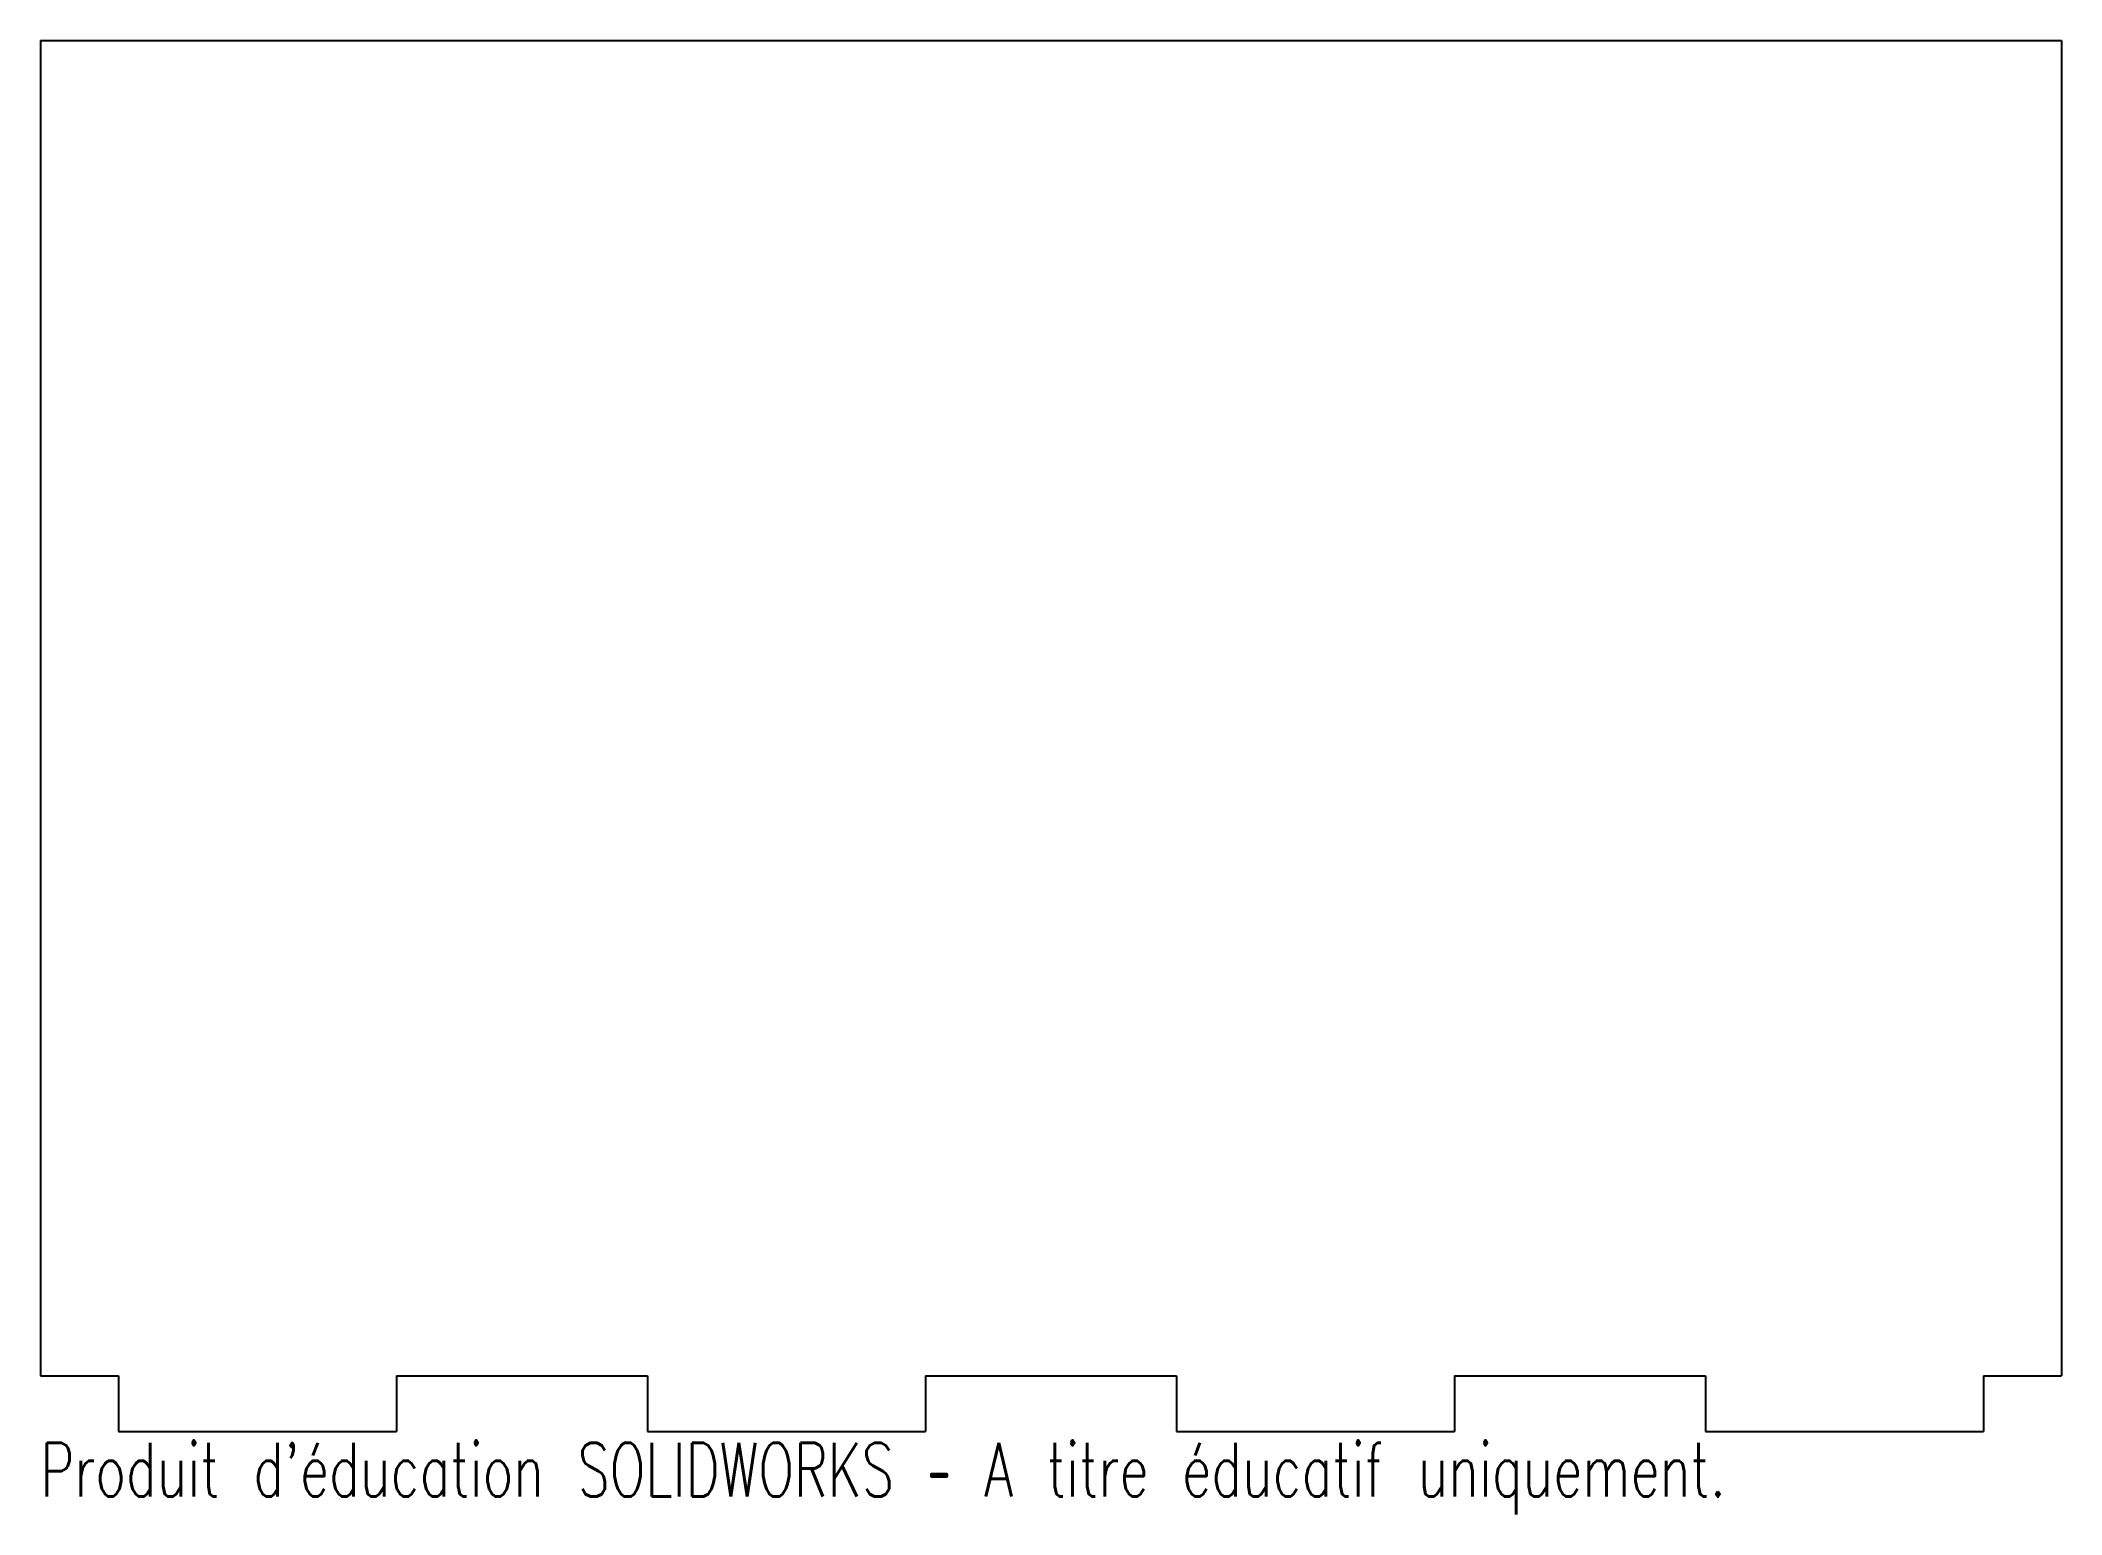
# Model space of a CAD drawing. Header units: millimetres. Extents: x -117 to 64, y -34 to 98.
import ezdxf

# ---------------------------------------------------------------- set-up
doc = ezdxf.new("R2010")
doc.units = ezdxf.units.MM
doc.styles.add('SLDTEXTSTYLE0', font='TXT', dxfattribs={"width": 0.7, "bigfont": 'bigfont'})

msp = doc.modelspace()

# ---------------------------------------------------------------- linework, layer by layer
at = {"color": 7, "linetype": 'Continuous', "lineweight": 25}
for p, q in [((-117.04, 98.27), (-117.04, -21.73)), ((-117.04, 98.27), (64.46, 98.27)), ((64.46, 98.27), (64.46, -21.73)), ((-117.04, -21.73), (-110.03, -21.73)), ((-110.03, -21.73), (-110.03, -26.73)), ((-85.05, -21.73), (-62.53, -21.73)), ((-85.05, -21.73), (-85.05, -26.73)), ((-62.53, -21.73), (-62.53, -26.73)), ((-37.55, -21.73), (-15.03, -21.73)), ((-37.55, -21.73), (-37.55, -26.73)), ((-15.03, -21.73), (-15.03, -26.73)), ((9.95, -21.73), (32.47, -21.73)), ((9.95, -21.73), (9.95, -26.73)), ((32.47, -21.73), (32.47, -26.73)), ((57.45, -21.73), (64.46, -21.73)), ((57.45, -21.73), (57.45, -26.73)), ((-110.03, -26.73), (-85.05, -26.73)), ((-62.53, -26.73), (-37.55, -26.73)), ((-15.03, -26.73), (9.95, -26.73)), ((32.47, -26.73), (57.45, -26.73))]:
    msp.add_line(p, q, dxfattribs=at)

# ---------------------------------------------------------------- texts
at = {"color": 7, "linetype": 'Continuous', "insert": (-117.04, -27.75), "char_height": 4.8336, "attachment_point": 1, "style": 'SLDTEXTSTYLE0'}
msp.add_mtext("Produit d'éducation SOLIDWORKS – A titre éducatif uniquement.", dxfattribs=at)

doc.saveas('drawing.dxf')
